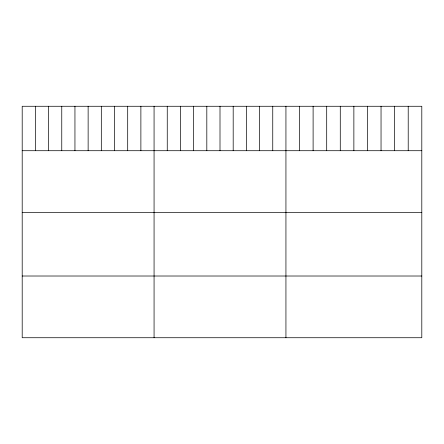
<?xml version="1.0" encoding="UTF-8"?>
<svg xmlns="http://www.w3.org/2000/svg" width="444" height="444" viewBox="0 0 444 444"><rect width="100%" height="100%" fill="white"/><g stroke="black" fill="none" stroke-linecap="round" stroke-linejoin="round"><path stroke-width="0.67" d="M421.8 150.71L421.8 337.729L22.2 337.729L22.2 106.271L421.8 106.271L421.8 150.71L22.2 150.71M22.2 212.426L421.8 212.426M22.2 276.013L421.8 276.013M408.214 106.271L408.214 150.71M394.627 106.271L394.627 150.71M381.041 106.271L381.041 150.71M367.454 106.271L367.454 150.71M353.868 106.271L353.868 150.71M340.282 106.271L340.282 150.71M326.695 106.271L326.695 150.71M313.109 106.271L313.109 150.71M299.522 106.271L299.522 150.71M285.936 106.271L285.936 337.729M272.749 106.271L272.749 150.71M259.562 106.271L259.562 150.71M246.376 106.271L246.376 150.71M233.189 106.271L233.189 150.71M220.002 106.271L220.002 150.71M206.815 106.271L206.815 150.71M193.628 106.271L193.628 150.71M180.442 106.271L180.442 150.71M167.255 106.271L167.255 150.71M154.068 106.271L154.068 337.729M140.881 106.271L140.881 150.71M127.694 106.271L127.694 150.71M114.508 106.271L114.508 150.71M101.321 106.271L101.321 150.71M88.134 106.271L88.134 150.71M74.947 106.271L74.947 150.71M61.76 106.271L61.76 150.71M48.574 106.271L48.574 150.71M35.387 106.271L35.387 150.71"/></g></svg>
